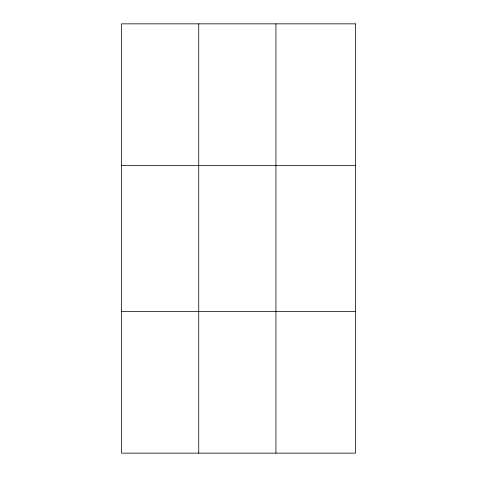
<?xml version="1.0" encoding="UTF-8"?>
<svg xmlns="http://www.w3.org/2000/svg" width="477" height="477" viewBox="0 0 477 477"><rect width="100%" height="100%" fill="white"/><g stroke="black" fill="none" stroke-linecap="round" stroke-linejoin="round"><path stroke-width="0.72" d="M198.73 453.15L198.73 23.85M275.933 453.15L275.933 23.85M121.528 165.519L355.472 165.519M121.528 311.481L355.472 311.481M355.472 23.85L355.472 453.15L121.528 453.15L121.528 23.85L355.472 23.85"/></g></svg>
